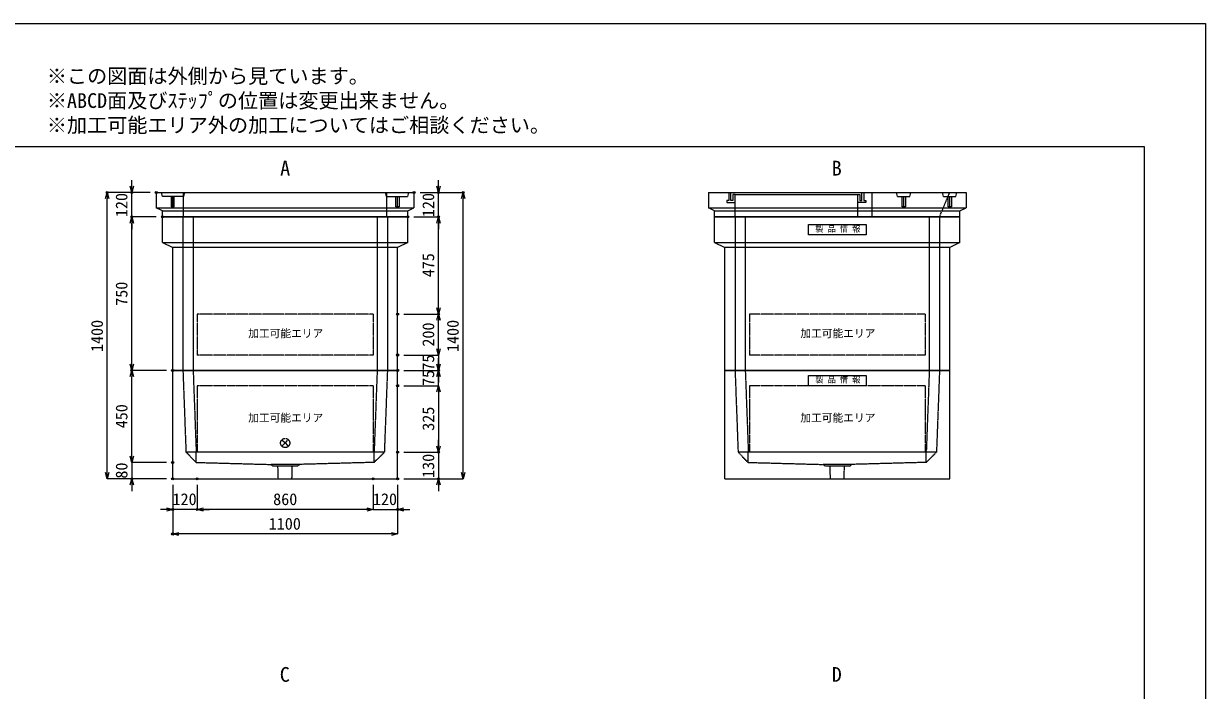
# Model space of a CAD drawing. Units: millimetres, scale not verified. Extents: x -4455 to 4455, y -3150 to 3150.
# Drawn here: x -1324 to 4455, y -109 to 3150 of the extents above; entities that cross this region are included whole.
import ezdxf
from ezdxf.enums import TextEntityAlignment as Align

# ---------------------------------------------------------------- set-up
doc = ezdxf.new("R2010")
doc.units = ezdxf.units.MM
doc.header["$LTSCALE"] = 20
doc.header["$PDMODE"] = 32
doc.header["$PDSIZE"] = 10
doc.linetypes.add('LONG_DASHED1', pattern=[7, 6, -1])
doc.linetypes.add('LONG_DOUBLE_CHAIN', pattern=[21.8, 18, -1, 0.6, -0.6, 0.6, -1])
for name, color, linetype, lineweight in [('0-0_D-TTL', 7, 'Continuous', 9), ('0-1_Defpoints', 7, 'Continuous', 9), ('0-3_D-TTL-TXT', 7, 'Continuous', 9), ('0-4_D-STR-TXT', 7, 'Continuous', 9), ('0-5_D-STR-DIM', 3, 'Continuous', 9), ('0-6_0', 7, 'Continuous', 9), ('0-7_D-STR', 7, 'Continuous', 9), ('0-9_D-STR-STR5', 1, 'LONG_DOUBLE_CHAIN', 9), ('0-A_D-STR-STR1', 7, 'LONG_DASHED1', 9), ('0-B_D-STR-STR4', 134, 'LONG_DASHED1', 9), ('0-C_D-STR-STR2', 1, 'LONG_DASHED1', 9)]:
    doc.layers.add(name, color=color, linetype=linetype, lineweight=lineweight)
doc.styles.add('ＭＳ ゴシック', font='')
doc.styles.get('ＭＳ ゴシック').set_extended_font_data('MS Gothic')

# ---------------------------------------------------------------- blocks, each defined once
blk = doc.blocks.new('A$C4DE05FD1')
at = {"layer": '0-0_D-TTL', "color": 134}
for p, q in [((4000, 76000), (114800, 76000)), ((114800, 76000), (114800, 4000))]:
    blk.add_line(p, q, dxfattribs=at)
at = {"layer": '0-1_Defpoints', "color": 134}
for p, q in [((0, 84000), (118800, 84000)), ((118800, 84000), (118800, 0))]:
    blk.add_line(p, q, dxfattribs=at)
at = {"layer": '0-3_D-TTL-TXT', "style": 'ＭＳ ゴシック'}
for s, p in [('※この図面は外側から見ています。', (43260.9, 79815.7)), ('※ABCD面及びｽﾃｯﾌﾟの位置は変更出来ません。', (43260.9, 78215.7)), ('※加工可能エリア外の加工についてはご相談ください。', (43260.9, 76615.7))]:
    blk.add_text(s, height=962.2, dxfattribs=at).set_placement(p, align=Align.BOTTOM_LEFT)
blk = doc.blocks.new('_Open30')
at = {"layer": '0-6_0'}
blk.add_line((0, 0), (-20, 0), dxfattribs=at)
blk.add_lwpolyline([(-20, 5.36), (0, 0), (-20, -5.36)], dxfattribs=at)
blk = doc.blocks.new('A$C31CA379A')
at = {"layer": '0-4_D-STR-TXT', "style": 'ＭＳ ゴシック'}
for s, p in [('A', (-325.9, -2190.5)), ('B', (35638.6, -2190.5)), ('C', (-351.4, -35190.5)), ('D', (35638.6, -35190.5))]:
    blk.add_text(s, height=962.2, dxfattribs=at).set_placement(p, align=Align.BOTTOM_LEFT)
blk = doc.blocks.new('A$C737D46CD')
at = {"layer": '0-A_D-STR-STR1', "linetype": 'Continuous'}
blk.add_lwpolyline([(-2820, 0), (2820, 0), (2820, -1000), (-2820, -1000)], close=True, dxfattribs=at)
at = {"layer": '0-A_D-STR-STR1', "style": 'ＭＳ ゴシック'}
blk.add_text('製 品 情 報', height=577.3, dxfattribs=at).set_placement((-2149.6, -882.5), align=Align.BOTTOM_LEFT)
blk = doc.blocks.new('A$C19F174D8')
at = {"layer": '0-7_D-STR', "linetype": 'LONG_DASHED1'}
for p, q in [((-10000, 0), (-9700, -8000)), ((-9000, 0), (-8700, -8000)), ((9000, 0), (8700, -8000)), ((10000, 0), (9700, -8000)), ((-8700, -9000), (-9700, -8000)), ((9700, -8000), (-9700, -8000)), ((-8700, -9000), (-8700, -8000)), ((8700, -9000), (9700, -8000)), ((8700, -9000), (8700, -8000)), ((-8700, -9000), (-1400, -9200)), ((1400, -9200), (-1400, -9200)), ((-1200, -9380), (-1400, -9200)), ((1200, -9380), (1400, -9200)), ((8700, -9000), (1400, -9200)), ((1200, -9380), (-1200, -9380)), ((-666, -10600), (-705, -9380)), ((666, -10600), (705, -9380))]:
    blk.add_line(p, q, dxfattribs=at)
at = {"layer": '0-7_D-STR'}
for p, q in [((11000, -10600), (11000, 0)), ((-11000, -10600), (11000, -10600))]:
    blk.add_line(p, q, dxfattribs=at)
blk.add_lwpolyline([(-11000, -10600), (-11000, 0), (11000, 0)], dxfattribs=at)
at = {"layer": '0-9_D-STR-STR5'}
for p, q in [((8600, -1500), (8600, -8000)), ((8600, -8000), (-8600, -8000))]:
    blk.add_line(p, q, dxfattribs=at)
blk.add_lwpolyline([(8600, -1500), (-8600, -1500), (-8600, -8000)], dxfattribs=at)
at = {"layer": '0-A_D-STR-STR1'}
blk.add_blockref('A$C737D46CD', (0, -500), dxfattribs=at)
blk = doc.blocks.new('A$C2C935993')
at = {"layer": '0-7_D-STR'}
for p, q in [((-12600, 2400), (12600, 2400)), ((-12600, 2400), (-12600, 900)), ((12600, 2400), (12600, 900)), ((-12600, 900), (12600, 900)), ((-12000, 600), (-12600, 900)), ((-12000, 600), (12000, 600)), ((-12000, 0), (-12000, 600)), ((-12000, 0), (12000, 0))]:
    blk.add_line(p, q, dxfattribs=at)
at = {"layer": '0-7_D-STR', "linetype": 'LONG_DASHED1'}
for p, q in [((-12000, 2000), (-12100, 2400)), ((-9950, 0), (-9950, 2400)), ((-9900, 2000), (-9800, 2400)), ((9900, 2000), (9800, 2400)), ((9950, 0), (9950, 2400)), ((12000, 2000), (12100, 2400)), ((-9900, 2000), (-12000, 2000)), ((9900, 2000), (12000, 2000))]:
    blk.add_line(p, q, dxfattribs=at)
at = {"layer": '0-7_D-STR'}
blk.add_lwpolyline([(12000, 0), (12000, 600), (12600, 900)], dxfattribs=at)
at = {"layer": '0-C_D-STR-STR2'}
for p, q in [((-11000, 840), (-11000, 2000)), ((11000, 840), (11000, 2000))]:
    blk.add_line(p, q, dxfattribs=at)
for points in [[(-11160, 2000), (-11160, 1000), (-10840, 1000), (-10840, 2000)], [(11160, 2000), (11160, 1000), (10840, 1000), (10840, 2000)]]:
    blk.add_lwpolyline(points, dxfattribs=at)
blk = doc.blocks.new('A$C19D5226F')
at = {"layer": '0-7_D-STR'}
for p, q in [((-12600, 2400), (12600, 2400)), ((-12600, 2400), (-12600, 900)), ((12600, 2400), (12600, 900)), ((-12600, 900), (12600, 900)), ((-12000, 600), (-12600, 900)), ((-12000, 600), (12000, 600)), ((-12000, 0), (-12000, 600)), ((-12000, 0), (12000, 0))]:
    blk.add_line(p, q, dxfattribs=at)
at = {"layer": '0-7_D-STR', "linetype": 'LONG_DASHED1'}
for p, q in [((3400, 0), (3400, 2400)), ((5900, 2000), (5800, 2400)), ((7100, 2000), (7200, 2400)), ((10000, 0), (11000, 2400)), ((10400, 2000), (10300, 2400)), ((11600, 2000), (11700, 2400)), ((-10000, 0), (-10000, 2200)), ((2000, 0), (2000, 2200)), ((5900, 2000), (7100, 2000)), ((10400, 2000), (11600, 2000))]:
    blk.add_line(p, q, dxfattribs=at)
at = {"layer": '0-7_D-STR'}
blk.add_lwpolyline([(12000, 0), (12000, 600), (12600, 900)], dxfattribs=at)
at = {"layer": '0-B_D-STR-STR4'}
for points in [[(-10600, 2400), (-10600, 1600), (-10800, 1600), (-10800, 1400), (-10000, 1400)], [(-10000, 2200), (-10200, 2200), (-10200, 1600), (-10400, 1600), (-10400, 2400)], [(-10000, 2200), (2000, 2200), (2200, 2200), (2200, 1600), (2400, 1600), (2400, 2400)], [(2600, 2400), (2600, 1600), (2800, 1600), (2800, 1400), (2000, 1400)]]:
    blk.add_lwpolyline(points, dxfattribs=at)
at = {"layer": '0-C_D-STR-STR2'}
for p, q in [((6500, 840), (6500, 2000)), ((11000, 840), (11000, 2000))]:
    blk.add_line(p, q, dxfattribs=at)
for points in [[(6660, 2000), (6660, 1000), (6340, 1000), (6340, 2000)], [(11160, 2000), (11160, 1000), (10840, 1000), (10840, 2000)]]:
    blk.add_lwpolyline(points, dxfattribs=at)
blk = doc.blocks.new('A$Cddcd1648')
at = {"layer": '0-7_D-STR'}
for p, q in [((12000, 15000), (-12000, 15000)), ((-12000, 12500), (-12000, 15000)), ((12000, 12500), (12000, 15000)), ((-12000, 12500), (-11000, 12000)), ((-12000, 12500), (12000, 12500)), ((-11000, 0), (-11000, 12000)), ((11000, 12000), (-11000, 12000)), ((12000, 12500), (11000, 12000)), ((11000, 0), (11000, 12000)), ((11000, 0), (-11000, 0))]:
    blk.add_line(p, q, dxfattribs=at)
at = {"layer": '0-7_D-STR', "linetype": 'LONG_DASHED1'}
for p, q in [((-10000, 15000), (-10000, 0)), ((-9000, 15000), (-9000, 0)), ((9000, 15000), (9000, 0)), ((10000, 15000), (10000, 0))]:
    blk.add_line(p, q, dxfattribs=at)
at = {"layer": '0-9_D-STR-STR5'}
for p, q in [((8600, 5500), (8600, 1500)), ((8600, 1500), (-8600, 1500))]:
    blk.add_line(p, q, dxfattribs=at)
blk.add_lwpolyline([(8600, 5500), (-8600, 5500), (-8600, 1500)], dxfattribs=at)
blk = doc.blocks.new('A$Cb5c508f1')
at = {"layer": '0-7_D-STR'}
for p, q in [((12000, 15000), (-12000, 15000)), ((-12000, 12500), (-12000, 15000)), ((12000, 12500), (12000, 15000)), ((-12000, 12500), (-11000, 12000)), ((-12000, 12500), (12000, 12500)), ((-11000, 0), (-11000, 12000)), ((11000, 12000), (-11000, 12000)), ((12000, 12500), (11000, 12000)), ((11000, 0), (11000, 12000)), ((11000, 0), (-11000, 0))]:
    blk.add_line(p, q, dxfattribs=at)
at = {"layer": '0-7_D-STR', "linetype": 'LONG_DASHED1'}
for p, q in [((-10000, 15000), (-10000, 0)), ((-9000, 15000), (-9000, 0)), ((9000, 15000), (9000, 0)), ((10000, 15000), (10000, 0))]:
    blk.add_line(p, q, dxfattribs=at)
at = {"layer": '0-9_D-STR-STR5'}
for p, q in [((8600, 5500), (8600, 1500)), ((8600, 1500), (-8600, 1500))]:
    blk.add_line(p, q, dxfattribs=at)
blk.add_lwpolyline([(8600, 5500), (-8600, 5500), (-8600, 1500)], dxfattribs=at)
at = {"layer": '0-A_D-STR-STR1'}
blk.add_blockref('A$C737D46CD', (0, 14250), dxfattribs=at)
blk = doc.blocks.new('A$C6F5C57E3')
at = {"layer": '0-7_D-STR', "linetype": 'LONG_DASHED1'}
for p, q in [((-10000, 0), (-9700, -8000)), ((-9000, 0), (-8700, -8000)), ((9000, 0), (8700, -8000)), ((10000, 0), (9700, -8000)), ((-8700, -9000), (-9700, -8000)), ((9700, -8000), (-9700, -8000)), ((-8700, -9000), (-8700, -8000)), ((8700, -9000), (9700, -8000)), ((8700, -9000), (8700, -8000)), ((-8700, -9000), (-1400, -9200)), ((1400, -9200), (-1400, -9200)), ((-1200, -9380), (-1400, -9200)), ((1200, -9380), (1400, -9200)), ((8700, -9000), (1400, -9200)), ((1200, -9380), (-1200, -9380)), ((-666, -10600), (-705, -9380)), ((666, -10600), (705, -9380))]:
    blk.add_line(p, q, dxfattribs=at)
at = {"layer": '0-7_D-STR'}
for p, q in [((11000, -10600), (11000, 0)), ((-11000, -10600), (11000, -10600))]:
    blk.add_line(p, q, dxfattribs=at)
blk.add_lwpolyline([(-11000, -10600), (-11000, 0), (11000, 0)], dxfattribs=at)
at = {"layer": '0-9_D-STR-STR5'}
for p, q in [((-8600, -1500), (-8600, -8000)), ((8600, -1500), (-8600, -1500)), ((8600, -1500), (8600, -8000)), ((8600, -8000), (-8600, -8000))]:
    blk.add_line(p, q, dxfattribs=at)
blk = doc.blocks.new('A$C1C640AAB')
at = {"layer": '0-9_D-STR-STR5'}
for p, q in [((-318.2, -318.2), (318.2, 318.2)), ((-318.2, 318.2), (318.2, -318.2))]:
    blk.add_line(p, q, dxfattribs=at)
blk.add_circle((0, 0), 450, dxfattribs=at)
blk = doc.blocks.new('A$Cf8360954')
at = {"layer": '0-7_D-STR'}
blk.add_blockref('A$C6F5C57E3', (0, 0), dxfattribs=at)
at = {"layer": '0-9_D-STR-STR5'}
blk.add_blockref('A$C1C640AAB', (0, -7100), dxfattribs=at)

msp = doc.modelspace()

# ---------------------------------------------------------------- linework, layer by layer
at = {"layer": '0-1_Defpoints'}
for p in [(-915, 2325), (-795, 2325), (-675, 2325), (585, 2325), (705, 2325), (825, 2325), (-795, 2205), (-645, 2205), (555, 2205), (555, 2205), (705, 2205), (505, 1730), (705, 1730), (505, 1530), (-795, 1455), (-595, 1455), (505, 1455), (505, 1455), (705, 1455), (705, 1455), (505, 1380), (505, 1380), (505, 1055), (505, 1055), (705, 1055), (-595, 1005), (-795, 925), (-595, 925), (-595, 925), (-475, 925), (385, 925), (505, 925), (505, 925), (705, 925), (-595, 775), (-475, 775), (505, 775), (-595, 655)]:
    msp.add_point(p, dxfattribs=at)
at = {"layer": '0-5_D-STR-DIM'}
for p, q in [((-795, 2355), (-795, 2385)), ((705, 2355), (705, 2385)), ((-705, 2325), (-915, 2325)), ((-705, 2325), (-795, 2325)), ((-795, 2205), (-795, 2325)), ((615, 2325), (705, 2325)), ((615, 2325), (825, 2325)), ((705, 2205), (705, 2325)), ((-915, 955), (-915, 2295)), ((825, 955), (825, 2295)), ((-675, 2205), (-795, 2205)), ((-675, 2205), (-795, 2205)), ((585, 2205), (705, 2205)), ((585, 2205), (705, 2205)), ((-795, 2175), (-795, 2145)), ((-795, 1485), (-795, 2175)), ((705, 2175), (705, 2145)), ((705, 1760), (705, 2175)), ((535, 1730), (705, 1730)), ((535, 1730), (705, 1730)), ((705, 1560), (705, 1700)), ((705, 1560), (705, 1590)), ((535, 1530), (705, 1530)), ((535, 1530), (705, 1530)), ((705, 1530), (705, 1455)), ((705, 1485), (705, 1515)), ((-625, 1455), (-795, 1455)), ((-625, 1455), (-795, 1455)), ((535, 1455), (705, 1455)), ((535, 1455), (705, 1455)), ((705, 1380), (705, 1455)), ((-795, 1035), (-795, 1425)), ((705, 1425), (705, 1395)), ((535, 1380), (705, 1380)), ((535, 1380), (705, 1380)), ((705, 1350), (705, 1320)), ((705, 1350), (705, 1085)), ((705, 1085), (705, 1115)), ((-795, 1035), (-795, 1065)), ((535, 1055), (705, 1055)), ((535, 1055), (705, 1055)), ((705, 1055), (705, 925)), ((-625, 1005), (-795, 1005)), ((-625, 1005), (-795, 1005)), ((-795, 1005), (-795, 925)), ((-625, 925), (-915, 925)), ((-625, 925), (-795, 925)), ((535, 925), (825, 925)), ((535, 925), (705, 925)), ((-795, 895), (-795, 865)), ((-595, 895), (-595, 655)), ((-595, 895), (-595, 775)), ((-475, 895), (-475, 775)), ((-475, 895), (-475, 775)), ((385, 895), (385, 775)), ((385, 895), (385, 775)), ((505, 895), (505, 775)), ((505, 895), (505, 655)), ((705, 895), (705, 865)), ((-625, 775), (-655, 775)), ((-475, 775), (-595, 775)), ((355, 775), (-445, 775)), ((-445, 775), (-415, 775)), ((355, 775), (325, 775)), ((385, 775), (505, 775)), ((535, 775), (565, 775)), ((475, 655), (-565, 655))]:
    msp.add_line(p, q, dxfattribs=at)

# ---------------------------------------------------------------- block references
at = {"layer": '0-0_D-TTL', "xscale": 0.075, "yscale": 0.075}
msp.add_blockref('A$C4DE05FD1', (-4455, -3150), dxfattribs=at)
at = {"layer": '0-4_D-STR-TXT', "xscale": 0.075, "yscale": 0.075}
msp.add_blockref('A$C31CA379A', (-45, 2550), dxfattribs=at)
at = {"layer": '0-5_D-STR-DIM', "xscale": 1.5, "yscale": 1.5}
for p, rotation in [((-915, 2325), 90), ((-795, 2325), 270), ((705, 2325), 270), ((825, 2325), 90), ((-795, 2205), 90), ((-795, 2205), 90), ((705, 2205), 90), ((705, 2205), 90), ((705, 1730), 270), ((705, 1730), 90), ((705, 1530), 270), ((705, 1530), 270), ((-795, 1455), 270), ((-795, 1455), 90), ((705, 1455), 270), ((705, 1455), 90), ((705, 1380), 90), ((705, 1380), 90), ((705, 1055), 270), ((705, 1055), 270), ((-795, 1005), 270), ((-795, 1005), 270), ((-915, 925), 270), ((-795, 925), 90), ((705, 925), 90), ((825, 925), 270), ((-475, 775), 180), ((-475, 775), 180), ((505, 775), 180), ((-595, 655), 180)]:
    msp.add_blockref('_Open30', p, dxfattribs=dict(at, rotation=rotation))
for p in [(-595, 775), (385, 775), (385, 775), (505, 655)]:
    msp.add_blockref('_Open30', p, dxfattribs=at)
at = {"layer": '0-7_D-STR', "xscale": 0.05, "yscale": 0.05}
for name, p in [('A$C2C935993', (-45, 2205)), ('A$C19D5226F', (2655, 2205)), ('A$Cddcd1648', (-45, 1455)), ('A$Cb5c508f1', (2655, 1455)), ('A$Cf8360954', (-45, 1455)), ('A$C19F174D8', (2655, 1455))]:
    msp.add_blockref(name, p, dxfattribs=at)

# ---------------------------------------------------------------- texts
at = {"layer": '0-5_D-STR-DIM', "style": 'ＭＳ ゴシック'}
for s, p in [('120', (-798.9, 2204.22)), ('120', (701.1, 2204.22)), ('475', (701.1, 1910.08)), ('750', (-798.9, 1770.6)), ('1400', (-918.9, 1544.72)), ('200', (701.1, 1571.2)), ('1400', (821.1, 1544.72)), ('75', (701.1, 1453.38)), ('75', (701.1, 1378.38)), ('450', (-798.9, 1171.8)), ('325', (701.1, 1159.63)), ('130', (701.1, 929.22)), ('80', (-798.9, 925.85))]:
    msp.add_text(s, height=57.77, rotation=90, dxfattribs=at).set_placement(p, align=Align.BOTTOM_LEFT)
for s, p in [('120', (-595.78, 778.9)), ('860', (-103.65, 778.9)), ('120', (384.22, 778.9)), ('1100', (-125.28, 658.9))]:
    msp.add_text(s, height=57.77, dxfattribs=at).set_placement(p, align=Align.BOTTOM_LEFT)
at = {"layer": '0-9_D-STR-STR5', "style": 'ＭＳ ゴシック'}
for p in [(-225.48, 1604.75), (2474.52, 1604.75), (-225.48, 1192.25), (2474.52, 1192.25)]:
    msp.add_text('加工可能エリア', height=38.42, dxfattribs=at).set_placement(p, align=Align.BOTTOM_LEFT)

doc.saveas('drawing.dxf')
